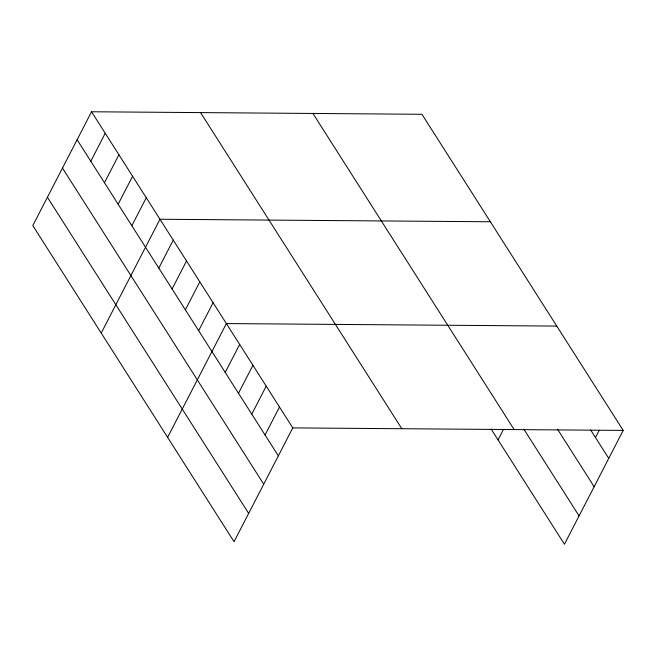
<?xml version="1.0" encoding="UTF-8"?>
<svg xmlns="http://www.w3.org/2000/svg" width="656" height="656" viewBox="0 0 656 656"><rect width="100%" height="100%" fill="white"/><g stroke="black" fill="none" stroke-linecap="round" stroke-linejoin="round"><path stroke-width="0.98" d="M91.545 111.766L32.8 225.59L234.036 541.708L292.781 427.892L91.545 111.766L421.964 114.292L623.2 430.41L564.455 544.234L491.139 429.057M90.79 161.245L105.231 133.266M104.476 182.745L118.916 154.759M118.154 204.237L132.602 176.259M131.84 225.738L146.28 197.751M101.221 333.068L159.966 219.252L490.385 221.769M158.809 268.099L173.25 240.112M172.085 288.96L186.534 260.981M185.369 309.821L199.809 281.842M198.653 330.69L213.093 302.711M167.624 437.388L226.377 323.572L556.788 326.089M225.213 372.419L239.653 344.433M238.497 393.28L252.937 365.302M251.781 414.141L266.221 386.163M265.057 435.01L279.497 407.023M498.043 439.914L503.529 429.286M595.476 437.527L599.207 430.303M292.781 427.892L623.2 430.41M590.695 430.016L608.76 458.388M557.477 429.131L594.139 486.719M523.824 429.106L579.076 515.903M312.928 113.455L514.165 429.582M200.58 112.602L401.816 428.721M77.105 139.753L278.341 455.871M62.484 168.075L263.72 484.202M47.421 197.259L248.657 513.386"/></g></svg>
